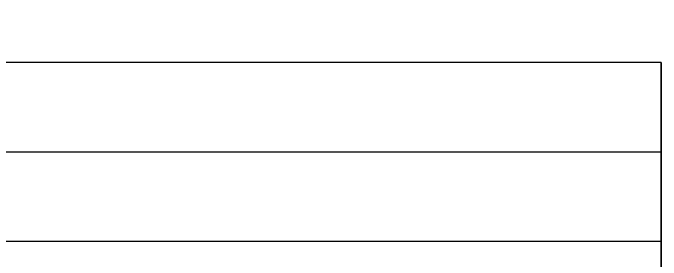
# Model space of a CAD drawing. Header units: millimetres. Extents: x 58411 to 366943, y -302717 to -95300.
# Drawn here: x 211698 to 213295, y -210122 to -209514 of the extents above; entities that cross this region are included whole.
import ezdxf

# ---------------------------------------------------------------- set-up
doc = ezdxf.new("R2010")
doc.units = ezdxf.units.MM
doc.header["$LTSCALE"] = 1000
doc.layers.add('A-EQ', color=200, linetype='Continuous')
doc.layers.add('A-Mur-Nuevo', color=5, linetype='Continuous')

# ---------------------------------------------------------------- blocks, each defined once
blk = doc.blocks.new('heladera larga')
for p, q in [((1444.3344, 721.9629), (1446.8344, 721.9629)), ((1444.3344, 721.7429), (1446.8344, 721.7429))]:
    blk.add_line(p, q)
for points in [[(1444.3344, 722.5229), (1446.8344, 722.5229), (1446.8344, 721.5229), (1444.3344, 721.5229), (1444.3344, 722.5229)], [(1446.8344, 721.5229), (1446.8344, 722.5229)]]:
    blk.add_lwpolyline(points)

msp = doc.modelspace()

# ---------------------------------------------------------------- linework, layer by layer
at = {"layer": 'A-Mur-Nuevo', "ltscale": 500}
msp.add_circle((204294.377, -216386.967), 40772.57, dxfattribs=at)

# ---------------------------------------------------------------- block references
at = {"layer": 'A-EQ', "color": 0, "xscale": -1000, "yscale": 1000, "zscale": 1000, "rotation": 180}
msp.add_blockref('heladera larga', (-1233539.832, 511887.825), dxfattribs=at)

doc.saveas('drawing.dxf')
